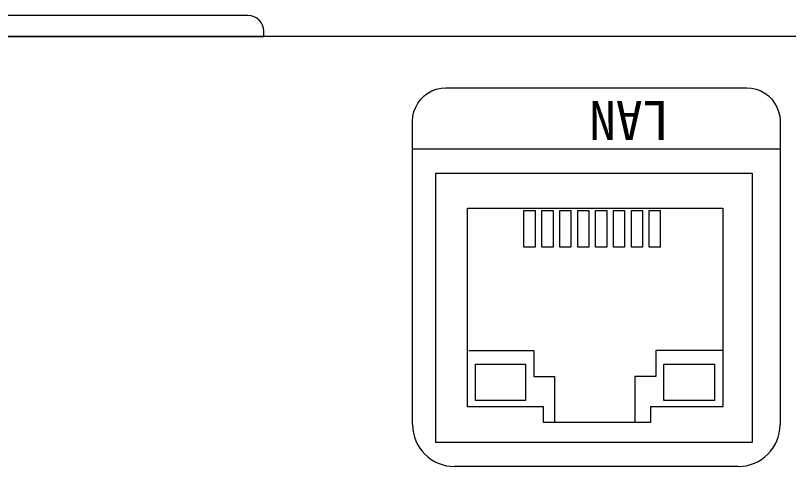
# Model space of a CAD drawing. Units: millimetres on the paper. Extents: x -139 to 141, y -98 to 91.
# Drawn here: x -26.79 to -16.87, y 67.41 to 73.2 of the extents above; entities that cross this region are included whole.
import ezdxf
from ezdxf.enums import TextEntityAlignment as Align

# ---------------------------------------------------------------- set-up
doc = ezdxf.new("R2010")
doc.units = ezdxf.units.MM
doc.layers.add('0-1_外形線', color=4, linetype='Continuous')
doc.styles.add('ＭＳ ゴシック', font='')
doc.styles.get('ＭＳ ゴシック').set_extended_font_data('MS Gothic')

msp = doc.modelspace()

# ---------------------------------------------------------------- linework, layer by layer
at = {"layer": '0-1_外形線'}
for p, q in [((-23.804, 73.197), (-28.4, 73.197)), ((38.696, 72.925), (-34.774, 72.925)), ((-18.509, 70.222), (-18.509, 70.694)), ((-20.237, 68.253), (-20.237, 68.721)), ((-17.813, 68.253), (-17.813, 68.721))]:
    msp.add_line(p, q, dxfattribs=at)
for points in [[(-28.602, 72.925), (-23.602, 72.925), (-23.602, 72.995)], [(-21.692, 71.84), (-21.687, 71.903), (-21.674, 71.964), (-21.652, 72.021), (-21.623, 72.073), (-21.586, 72.121), (-21.544, 72.164), (-21.496, 72.2), (-21.443, 72.229), (-21.387, 72.251), (-21.326, 72.264), (-21.263, 72.269)], [(-21.263, 72.269), (-21.262, 72.269), (-21.26, 72.269), (-21.257, 72.269), (-21.252, 72.269), (-21.246, 72.269), (-21.238, 72.269), (-21.23, 72.269), (-21.22, 72.269), (-21.208, 72.269), (-21.196, 72.269), (-21.182, 72.269), (-21.168, 72.269), (-21.152, 72.269), (-21.135, 72.269), (-21.116, 72.269), (-21.097, 72.269), (-21.077, 72.269), (-21.056, 72.269), (-21.033, 72.269), (-21.01, 72.269), (-20.985, 72.269), (-20.96, 72.269), (-20.934, 72.269), (-20.907, 72.269), (-20.879, 72.269), (-20.85, 72.269), (-20.82, 72.269), (-20.79, 72.269), (-20.758, 72.269), (-20.726, 72.269), (-20.694, 72.269), (-20.66, 72.269), (-20.591, 72.269), (-20.519, 72.269), (-20.444, 72.269), (-20.368, 72.269), (-20.289, 72.269), (-20.208, 72.269), (-20.126, 72.269)], [(-20.345, 72.269), (-20.343, 72.269), (-20.339, 72.269), (-20.332, 72.269), (-20.322, 72.269), (-20.31, 72.269), (-20.295, 72.269), (-20.277, 72.269), (-20.258, 72.269), (-20.236, 72.269), (-20.212, 72.269), (-20.186, 72.269), (-20.158, 72.269), (-20.128, 72.269), (-20.097, 72.269), (-20.063, 72.269), (-20.029, 72.269), (-19.992, 72.269), (-19.955, 72.269), (-19.876, 72.269), (-19.792, 72.269), (-19.705, 72.269), (-19.614, 72.269), (-19.522, 72.269), (-19.333, 72.269), (-19.145, 72.269), (-19.052, 72.269), (-18.962, 72.269), (-18.874, 72.269), (-18.791, 72.269), (-18.712, 72.269), (-18.674, 72.269), (-18.638, 72.269), (-18.603, 72.269), (-18.57, 72.269), (-18.538, 72.269), (-18.508, 72.269), (-18.48, 72.269), (-18.454, 72.269), (-18.43, 72.269)], [(-20.126, 72.269), (-20.042, 72.269), (-19.956, 72.269), (-19.87, 72.269), (-19.782, 72.269), (-19.693, 72.269), (-19.514, 72.269), (-19.333, 72.269), (-19.152, 72.269), (-18.973, 72.269), (-18.885, 72.269), (-18.797, 72.269), (-18.71, 72.269), (-18.625, 72.269), (-18.54, 72.269), (-18.458, 72.269), (-18.377, 72.269), (-18.299, 72.269), (-18.222, 72.269), (-18.148, 72.269), (-18.076, 72.269), (-18.006, 72.269), (-17.973, 72.269), (-17.94, 72.269), (-17.908, 72.269), (-17.877, 72.269), (-17.846, 72.269), (-17.816, 72.269), (-17.788, 72.269), (-17.76, 72.269), (-17.732, 72.269), (-17.706, 72.269), (-17.681, 72.269), (-17.657, 72.269), (-17.633, 72.269), (-17.611, 72.269), (-17.589, 72.269), (-17.569, 72.269), (-17.55, 72.269), (-17.532, 72.269)], [(-18.43, 72.269), (-18.409, 72.269), (-18.389, 72.269), (-18.372, 72.269), (-18.357, 72.269), (-18.344, 72.269), (-18.335, 72.269), (-18.327, 72.269), (-18.323, 72.269), (-18.322, 72.269)], [(-17.532, 72.269), (-17.515, 72.269), (-17.499, 72.269), (-17.484, 72.269), (-17.47, 72.269), (-17.458, 72.269), (-17.447, 72.269), (-17.437, 72.269), (-17.428, 72.269), (-17.421, 72.269), (-17.414, 72.269), (-17.41, 72.269), (-17.406, 72.269), (-17.404, 72.269), (-17.403, 72.269)], [(-17.403, 72.269), (-17.34, 72.264), (-17.28, 72.251), (-17.223, 72.229), (-17.17, 72.2), (-17.122, 72.164), (-17.08, 72.121), (-17.044, 72.073), (-17.014, 72.021), (-16.993, 71.964), (-16.979, 71.903), (-16.974, 71.84)], [(-21.692, 71.479), (-21.692, 71.488), (-21.692, 71.511), (-21.692, 71.545), (-21.692, 71.588), (-21.692, 71.635), (-21.692, 71.684), (-21.692, 71.732), (-21.692, 71.774), (-21.692, 71.809), (-21.692, 71.832), (-21.692, 71.84)], [(-16.974, 71.84), (-16.974, 71.832), (-16.974, 71.809), (-16.974, 71.774), (-16.974, 71.732), (-16.974, 71.684), (-16.974, 71.635), (-16.974, 71.588), (-16.974, 71.545), (-16.974, 71.511), (-16.974, 71.488), (-16.974, 71.479)], [(-21.187, 71.479), (-21.222, 71.479), (-21.257, 71.479), (-21.29, 71.479), (-21.322, 71.479), (-21.353, 71.479), (-21.382, 71.479), (-21.411, 71.479), (-21.438, 71.479), (-21.464, 71.479), (-21.489, 71.479), (-21.513, 71.479), (-21.535, 71.479), (-21.556, 71.479), (-21.575, 71.479), (-21.593, 71.479), (-21.61, 71.479), (-21.625, 71.479), (-21.639, 71.479), (-21.651, 71.479), (-21.662, 71.479), (-21.671, 71.479), (-21.678, 71.479), (-21.684, 71.479), (-21.689, 71.479), (-21.691, 71.479), (-21.692, 71.479)], [(-21.692, 71.083), (-21.692, 71.128), (-21.692, 71.17), (-21.692, 71.21), (-21.692, 71.248), (-21.692, 71.283), (-21.692, 71.316), (-21.692, 71.331), (-21.692, 71.346), (-21.692, 71.36), (-21.692, 71.373), (-21.692, 71.386), (-21.692, 71.397), (-21.692, 71.408), (-21.692, 71.419), (-21.692, 71.428), (-21.692, 71.437), (-21.692, 71.445), (-21.692, 71.452), (-21.692, 71.458), (-21.692, 71.464), (-21.692, 71.469), (-21.692, 71.473), (-21.692, 71.476), (-21.692, 71.478), (-21.692, 71.479), (-21.692, 71.479)], [(-18.021, 71.479), (-18.069, 71.479), (-18.116, 71.479), (-18.165, 71.479), (-18.263, 71.479), (-18.364, 71.479), (-18.467, 71.479), (-18.572, 71.479), (-18.678, 71.479), (-18.785, 71.479), (-18.893, 71.479), (-19.002, 71.479), (-19.112, 71.479), (-19.333, 71.479), (-19.554, 71.479), (-19.664, 71.479), (-19.773, 71.479), (-19.882, 71.479), (-19.989, 71.479), (-20.095, 71.479), (-20.199, 71.479), (-20.302, 71.479), (-20.403, 71.479), (-20.502, 71.479), (-20.55, 71.479), (-20.598, 71.479), (-20.645, 71.479), (-20.692, 71.479), (-20.737, 71.479), (-20.782, 71.479), (-20.827, 71.479), (-20.87, 71.479), (-20.913, 71.479), (-20.955, 71.479), (-20.996, 71.479), (-21.036, 71.479), (-21.075, 71.479), (-21.114, 71.479), (-21.151, 71.479), (-21.187, 71.479)], [(-16.974, 71.479), (-16.975, 71.479), (-16.978, 71.479), (-16.982, 71.479), (-16.988, 71.479), (-16.995, 71.479), (-17.004, 71.479), (-17.015, 71.479), (-17.027, 71.479), (-17.041, 71.479), (-17.056, 71.479), (-17.073, 71.479), (-17.091, 71.479), (-17.11, 71.479), (-17.131, 71.479), (-17.154, 71.479), (-17.177, 71.479), (-17.202, 71.479), (-17.228, 71.479), (-17.255, 71.479), (-17.284, 71.479), (-17.314, 71.479), (-17.345, 71.479), (-17.377, 71.479), (-17.41, 71.479), (-17.444, 71.479), (-17.479, 71.479), (-17.516, 71.479), (-17.553, 71.479), (-17.591, 71.479), (-17.63, 71.479), (-17.67, 71.479), (-17.711, 71.479), (-17.753, 71.479), (-17.796, 71.479), (-17.84, 71.479), (-17.884, 71.479), (-17.929, 71.479), (-17.975, 71.479), (-18.021, 71.479)], [(-16.974, 71.479), (-16.974, 71.479), (-16.974, 71.478), (-16.974, 71.476), (-16.974, 71.473), (-16.974, 71.469), (-16.974, 71.464), (-16.974, 71.458), (-16.974, 71.452), (-16.974, 71.445), (-16.974, 71.437), (-16.974, 71.428), (-16.974, 71.419), (-16.974, 71.408), (-16.974, 71.397), (-16.974, 71.386), (-16.974, 71.373), (-16.974, 71.36), (-16.974, 71.346), (-16.974, 71.331), (-16.974, 71.316), (-16.974, 71.283), (-16.974, 71.248), (-16.974, 71.21), (-16.974, 71.17), (-16.974, 71.128), (-16.974, 71.083), (-16.974, 71.036), (-16.974, 70.987), (-16.974, 70.936), (-16.974, 70.883), (-16.974, 70.828), (-16.974, 70.771), (-16.974, 70.713), (-16.974, 70.653), (-16.974, 70.592), (-16.974, 70.529), (-16.974, 70.465), (-16.974, 70.4), (-16.974, 70.333)], [(-21.692, 67.945), (-21.692, 67.998), (-21.692, 68.053), (-21.692, 68.109), (-21.692, 68.167), (-21.692, 68.227), (-21.692, 68.288), (-21.692, 68.351), (-21.692, 68.415), (-21.692, 68.48), (-21.692, 68.546), (-21.692, 68.614), (-21.692, 68.682), (-21.692, 68.752), (-21.692, 68.822), (-21.692, 68.964), (-21.692, 69.109), (-21.692, 69.255), (-21.692, 69.55), (-21.692, 69.697), (-21.692, 69.842), (-21.692, 69.986), (-21.692, 70.057), (-21.692, 70.127), (-21.692, 70.197), (-21.692, 70.265), (-21.692, 70.333), (-21.692, 70.4), (-21.692, 70.465), (-21.692, 70.529), (-21.692, 70.592), (-21.692, 70.653), (-21.692, 70.713), (-21.692, 70.771), (-21.692, 70.828), (-21.692, 70.883), (-21.692, 70.936), (-21.692, 70.987), (-21.692, 71.036), (-21.692, 71.083)], [(-18.509, 70.222), (-18.654, 70.222), (-18.654, 70.694), (-18.509, 70.694)], [(-16.974, 70.333), (-16.974, 70.265), (-16.974, 70.197), (-16.974, 70.127), (-16.974, 70.057), (-16.974, 69.986), (-16.974, 69.842), (-16.974, 69.697), (-16.974, 69.55), (-16.974, 69.255), (-16.974, 69.109), (-16.974, 68.964), (-16.974, 68.822), (-16.974, 68.752), (-16.974, 68.682), (-16.974, 68.614), (-16.974, 68.546), (-16.974, 68.48), (-16.974, 68.415), (-16.974, 68.351), (-16.974, 68.288), (-16.974, 68.227), (-16.974, 68.167), (-16.974, 68.109), (-16.974, 68.053), (-16.974, 67.998), (-16.974, 67.945)], [(-20.969, 68.896), (-20.137, 68.896), (-20.137, 68.564), (-19.87, 68.564), (-19.87, 67.97)], [(-17.707, 68.895), (-18.571, 68.895), (-18.571, 68.564), (-18.838, 68.564), (-18.838, 67.97)], [(-20.237, 68.253), (-20.884, 68.253), (-20.884, 68.721), (-20.237, 68.721)], [(-17.813, 68.253), (-18.465, 68.253), (-18.465, 68.721), (-17.813, 68.721)], [(-17.513, 67.406), (-17.556, 67.406), (-17.6, 67.406), (-17.645, 67.406), (-17.691, 67.406), (-17.738, 67.406), (-17.786, 67.406), (-17.835, 67.406), (-17.885, 67.406), (-17.988, 67.406), (-18.094, 67.406), (-18.204, 67.406), (-18.316, 67.406), (-18.431, 67.406), (-18.548, 67.406), (-18.667, 67.406), (-18.788, 67.406), (-18.911, 67.406), (-19.035, 67.406), (-19.285, 67.406), (-19.787, 67.406), (-19.912, 67.406), (-20.035, 67.406), (-20.157, 67.406), (-20.278, 67.406), (-20.397, 67.406), (-20.513, 67.406), (-20.627, 67.406), (-20.739, 67.406), (-20.848, 67.406), (-20.953, 67.406), (-21.055, 67.406), (-21.105, 67.406), (-21.153, 67.406)]]:
    msp.add_lwpolyline(points, dxfattribs=at)
for points in [[(-21.392, 71.172), (-17.334, 71.172), (-17.334, 67.716), (-21.392, 67.716)], [(-18.636, 67.97), (-20.012, 67.97), (-20.012, 68.171), (-20.986, 68.171), (-20.986, 70.722), (-17.707, 70.722), (-17.707, 68.171), (-18.636, 68.171)], [(-20.262, 70.694), (-20.116, 70.694), (-20.116, 70.222), (-20.262, 70.222)], [(-20.031, 70.694), (-19.889, 70.694), (-19.889, 70.222), (-20.031, 70.222)], [(-19.8, 70.694), (-19.66, 70.694), (-19.66, 70.222), (-19.8, 70.222)], [(-19.572, 70.694), (-19.429, 70.694), (-19.429, 70.222), (-19.572, 70.222)], [(-19.342, 70.694), (-19.199, 70.694), (-19.199, 70.222), (-19.342, 70.222)], [(-19.112, 70.694), (-18.97, 70.694), (-18.97, 70.222), (-19.112, 70.222)], [(-18.882, 70.694), (-18.74, 70.694), (-18.74, 70.222), (-18.882, 70.222)]]:
    msp.add_lwpolyline(points, close=True, dxfattribs=at)
for centre, radius, start, end in [((-23.804, 72.995), 0.2017, 360, 90), ((-21.153, 67.945), 0.5389, 180, 270), ((-17.513, 67.945), 0.5389, 270, 360)]:
    msp.add_arc(centre, radius, start, end, dxfattribs=at)

# ---------------------------------------------------------------- texts
at = {"layer": '0-1_外形線', "style": 'ＭＳ ゴシック'}
msp.add_text('LAN', height=0.501, rotation=180, dxfattribs=at).set_placement((-18.4, 72.249), align=Align.BOTTOM_LEFT)

doc.saveas('drawing.dxf')
